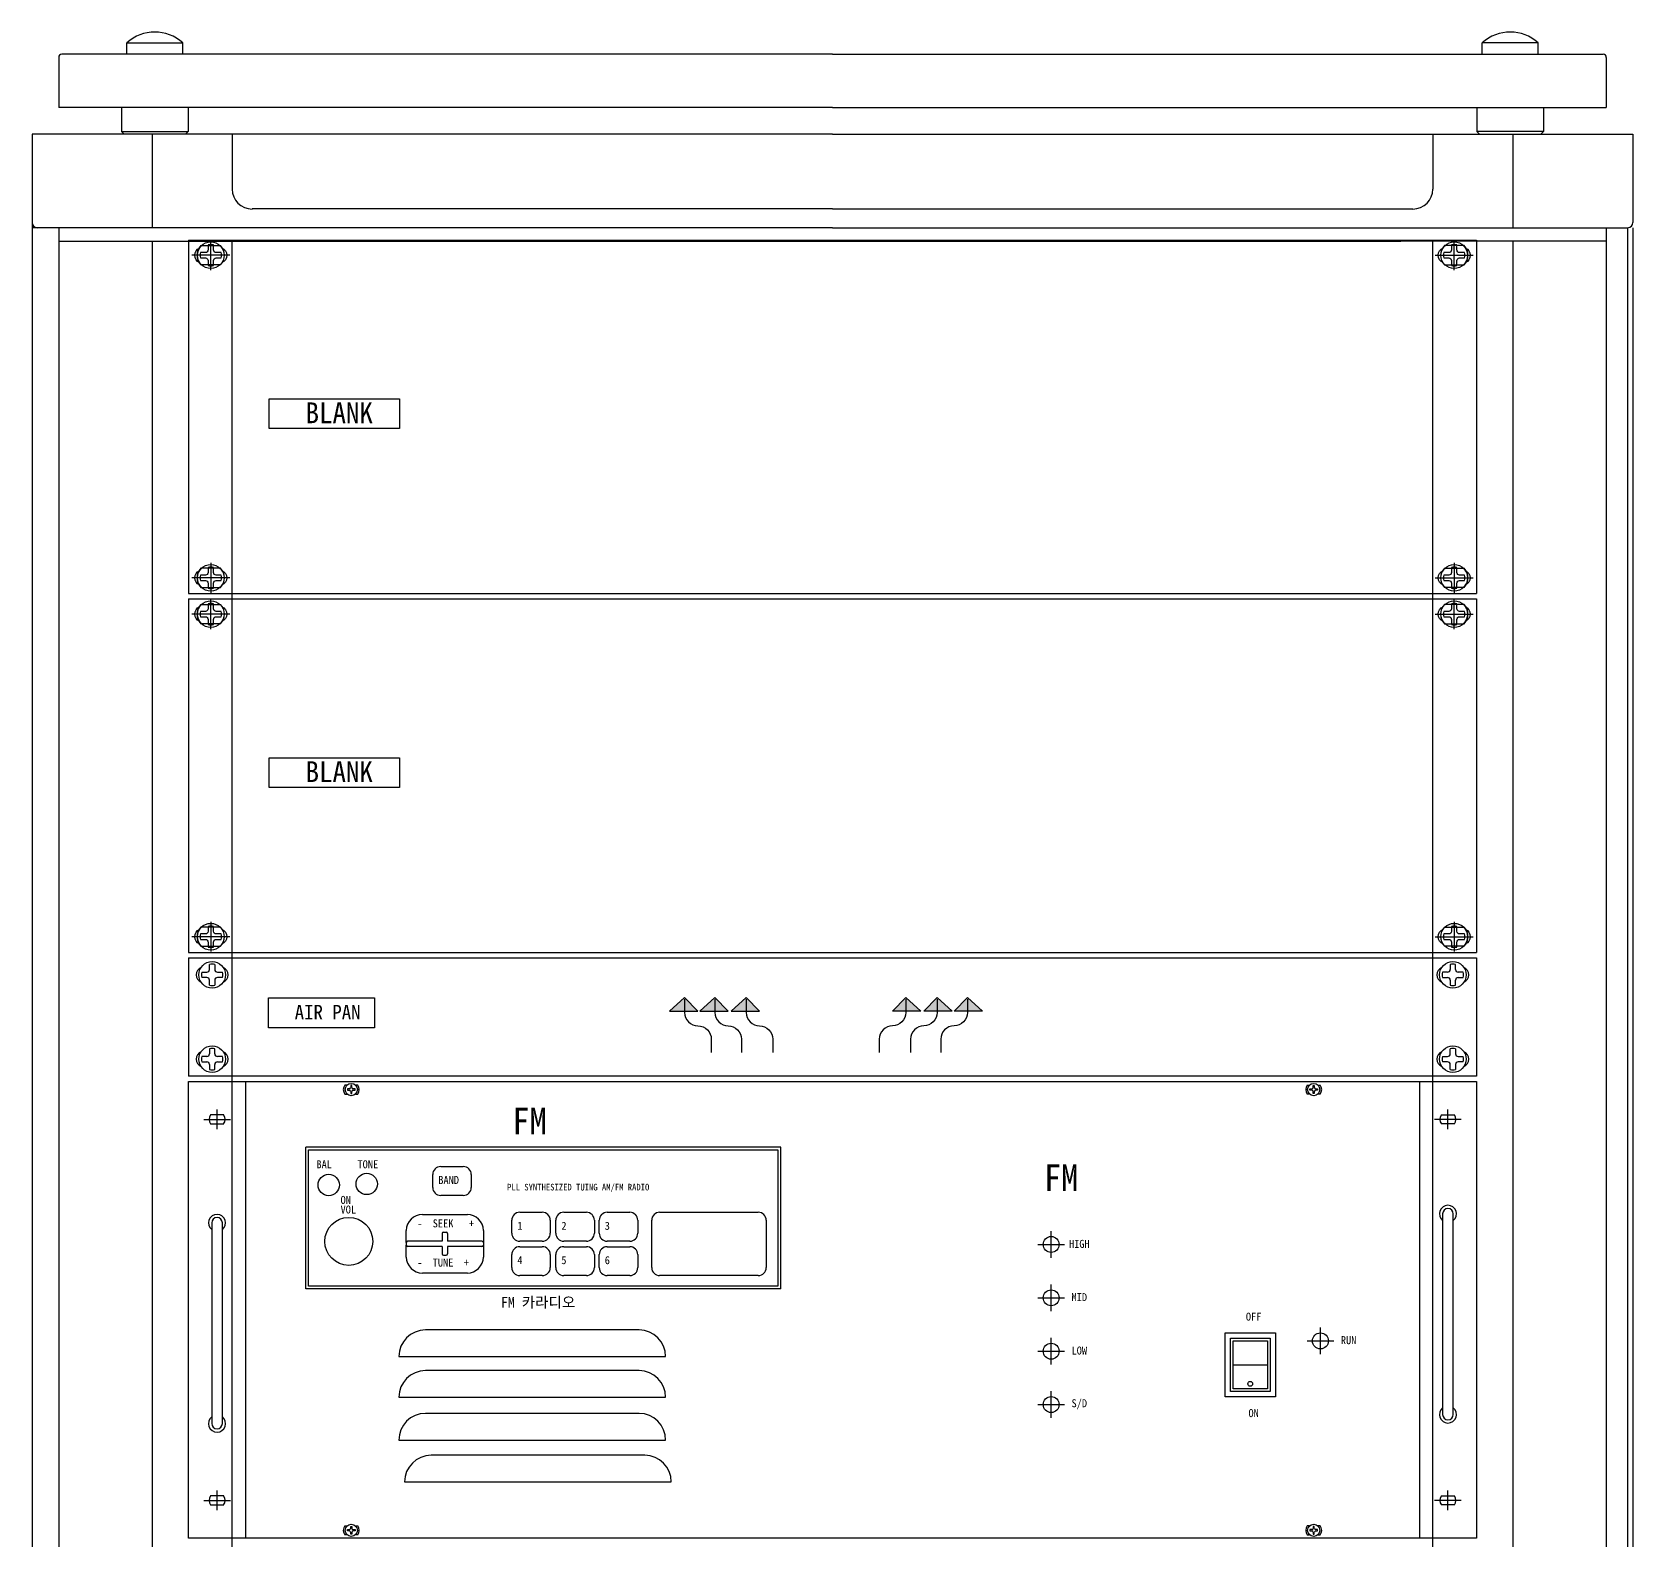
# Model space of a CAD drawing. Header units: millimetres. Extents: x 0 to 2521, y -5 to 594.
# Drawn here: x 2143.4 to 2171.69, y 398.23 to 424.89 of the extents above; entities that cross this region are included whole.
import ezdxf
from ezdxf.enums import TextEntityAlignment as Align

# ---------------------------------------------------------------- set-up
doc = ezdxf.new("R2010")
doc.units = ezdxf.units.MM
doc.header["$LTSCALE"] = 10
doc.layers.add('TT-WIRE-EQPM', color=2, linetype='Continuous')
doc.styles.add('굴림체', font='GulimChe.ttf')

# ---------------------------------------------------------------- blocks, each defined once
blk = doc.blocks.new('AUDIT_I_080215160117-0')
h = blk.add_hatch(color=256)
h.paths.add_polyline_path([(46679.1, 12614.3), (46673.5, 12609.28), (46679.1, 12609.29)])
h.paths.add_polyline_path([(46679.1, 12614.3), (46679.1, 12609.3, 0.000542), (46679.1, 12609.29), (46684.1, 12609.3)])
blk = doc.blocks.new('AUDIT_I_080215160117-1')
h = blk.add_hatch(color=256)
h.paths.add_polyline_path([(46679.1, 12614.3), (46673.5, 12609.28), (46679.1, 12609.29)])
h.paths.add_polyline_path([(46679.1, 12614.3), (46679.1, 12609.3, 0.000542), (46679.1, 12609.29), (46684.1, 12609.3)])

msp = doc.modelspace()

# ---------------------------------------------------------------- hatches: boundary and pattern name
at = {"layer": 'TT-WIRE-EQPM'}
h = msp.add_hatch(color=256, dxfattribs=at)
h.paths.add_polyline_path([(2154.932, 407.831), (2154.668, 407.594), (2154.932, 407.595)])
h.paths.add_polyline_path([(2154.932, 407.831), (2154.932, 407.595, 0.000542), (2154.932, 407.595), (2155.168, 407.595)])
h = msp.add_hatch(color=256, dxfattribs=at)
h.paths.add_polyline_path([(2155.466, 407.831), (2155.202, 407.594), (2155.466, 407.595)])
h.paths.add_polyline_path([(2155.466, 407.831), (2155.466, 407.595, 0.000542), (2155.466, 407.595), (2155.702, 407.595)])
h = msp.add_hatch(color=256, dxfattribs=at)
h.paths.add_polyline_path([(2156.02, 407.831), (2155.756, 407.594), (2156.02, 407.595)])
h.paths.add_polyline_path([(2156.02, 407.831), (2156.02, 407.595, 0.000542), (2156.02, 407.595), (2156.256, 407.595)])

# ---------------------------------------------------------------- linework, layer by layer
for p, q in [((2145.077, 424.701), (2146.067, 424.701)), ((2145.077, 424.5), (2145.077, 424.701)), ((2146.067, 424.5), (2146.067, 424.701)), ((2170.015, 424.701), (2169.025, 424.701)), ((2169.025, 424.5), (2169.025, 424.701)), ((2170.015, 424.5), (2170.015, 424.701)), ((2143.874, 424.444), (2143.874, 423.557)), ((2145.713, 424.5), (2143.931, 424.5)), ((2146.067, 424.5), (2145.077, 424.5)), ((2157.546, 424.5), (2145.713, 424.5)), ((2157.546, 424.5), (2169.378, 424.5)), ((2169.025, 424.5), (2170.015, 424.5)), ((2169.378, 424.5), (2171.16, 424.5)), ((2171.217, 424.444), (2171.217, 423.557)), ((2157.546, 423.557), (2143.874, 423.557)), ((2144.982, 423.557), (2144.982, 423.133)), ((2144.982, 423.557), (2144.982, 423.133)), ((2146.161, 423.557), (2146.161, 423.133)), ((2146.161, 423.557), (2146.161, 423.133)), ((2157.546, 423.557), (2171.217, 423.557)), ((2168.93, 423.557), (2168.93, 423.133)), ((2168.93, 423.557), (2168.93, 423.133)), ((2170.109, 423.557), (2170.109, 423.133)), ((2170.109, 423.557), (2170.109, 423.133)), ((2157.546, 423.086), (2143.403, 423.086)), ((2143.403, 423.086), (2143.403, 421.53)), ((2145.029, 423.086), (2144.982, 423.133)), ((2144.982, 423.133), (2146.161, 423.133)), ((2144.982, 423.133), (2146.161, 423.133)), ((2145.029, 423.086), (2144.982, 423.133)), ((2146.114, 423.086), (2145.029, 423.086)), ((2146.114, 423.086), (2145.029, 423.086)), ((2145.524, 423.086), (2145.524, 421.436)), ((2146.114, 423.086), (2146.161, 423.133)), ((2146.114, 423.086), (2146.161, 423.133)), ((2146.939, 423.086), (2146.939, 422.119)), ((2157.546, 423.086), (2171.688, 423.086)), ((2168.152, 423.086), (2168.152, 422.119)), ((2168.977, 423.086), (2168.93, 423.133)), ((2170.109, 423.133), (2168.93, 423.133)), ((2170.109, 423.133), (2168.93, 423.133)), ((2168.977, 423.086), (2168.93, 423.133)), ((2168.977, 423.086), (2170.062, 423.086)), ((2168.977, 423.086), (2170.062, 423.086)), ((2169.567, 423.086), (2169.567, 421.436)), ((2170.062, 423.086), (2170.109, 423.133)), ((2170.062, 423.086), (2170.109, 423.133)), ((2171.688, 423.086), (2171.688, 421.53)), ((2157.546, 421.766), (2147.292, 421.766)), ((2157.546, 421.766), (2167.799, 421.766)), ((2143.403, 421.53), (2143.403, 337.288)), ((2157.546, 421.436), (2143.403, 421.436)), ((2143.874, 421.436), (2143.874, 342.482)), ((2143.874, 421.2), (2167.587, 421.2)), ((2145.524, 421.2), (2145.524, 337.523)), ((2146.17, 421.217), (2146.17, 414.971)), ((2146.17, 421.217), (2168.921, 421.217)), ((2146.17, 421.217), (2146.17, 414.971)), ((2146.17, 421.217), (2168.921, 421.217)), ((2146.561, 420.685), (2146.561, 421.213)), ((2146.561, 420.685), (2146.561, 421.213)), ((2146.939, 337.523), (2146.939, 421.2)), ((2157.546, 421.436), (2171.594, 421.436)), ((2171.217, 421.2), (2167.587, 421.2)), ((2168.152, 337.523), (2168.152, 421.2)), ((2168.53, 420.685), (2168.53, 421.213)), ((2168.53, 420.685), (2168.53, 421.213)), ((2168.921, 421.217), (2168.921, 414.971)), ((2168.921, 421.217), (2168.921, 414.971)), ((2169.567, 421.2), (2169.567, 419.22)), ((2171.217, 421.436), (2171.217, 337.288)), ((2171.594, 421.436), (2171.594, 337.288)), ((2171.688, 421.436), (2171.688, 337.288)), ((2146.899, 420.949), (2146.224, 420.949)), ((2146.899, 420.949), (2146.224, 420.949)), ((2146.388, 421.118), (2146.735, 421.118)), ((2146.388, 421.118), (2146.735, 421.118)), ((2168.193, 420.949), (2168.867, 420.949)), ((2168.193, 420.949), (2168.867, 420.949)), ((2168.703, 421.118), (2168.356, 421.118)), ((2168.703, 421.118), (2168.356, 421.118)), ((2171.217, 421.106), (2171.217, 419.22)), ((2146.735, 420.779), (2146.388, 420.779)), ((2146.735, 420.779), (2146.388, 420.779)), ((2168.356, 420.779), (2168.703, 420.779)), ((2168.356, 420.779), (2168.703, 420.779)), ((2169.567, 419.715), (2169.567, 339.503)), ((2171.217, 419.715), (2171.217, 339.503)), ((2146.561, 415.513), (2146.561, 414.985)), ((2146.561, 415.513), (2146.561, 414.985)), ((2168.53, 415.513), (2168.53, 414.985)), ((2168.53, 415.513), (2168.53, 414.985)), ((2146.899, 415.249), (2146.224, 415.249)), ((2146.899, 415.249), (2146.224, 415.249)), ((2146.735, 415.419), (2146.388, 415.419)), ((2146.735, 415.419), (2146.388, 415.419)), ((2168.193, 415.249), (2168.867, 415.249)), ((2168.193, 415.249), (2168.867, 415.249)), ((2168.356, 415.419), (2168.703, 415.419)), ((2168.356, 415.419), (2168.703, 415.419)), ((2146.17, 414.971), (2168.921, 414.971)), ((2146.17, 414.971), (2168.921, 414.971)), ((2146.388, 415.079), (2146.735, 415.079)), ((2146.388, 415.079), (2146.735, 415.079)), ((2168.703, 415.079), (2168.356, 415.079)), ((2168.703, 415.079), (2168.356, 415.079)), ((2146.17, 414.877), (2146.17, 408.63)), ((2146.17, 414.877), (2168.921, 414.877)), ((2146.17, 414.877), (2146.17, 408.63)), ((2146.17, 414.877), (2168.921, 414.877)), ((2146.388, 414.778), (2146.735, 414.778)), ((2146.388, 414.778), (2146.735, 414.778)), ((2146.561, 414.344), (2146.561, 414.872)), ((2146.561, 414.344), (2146.561, 414.872)), ((2168.703, 414.778), (2168.356, 414.778)), ((2168.703, 414.778), (2168.356, 414.778)), ((2168.53, 414.344), (2168.53, 414.872)), ((2168.53, 414.344), (2168.53, 414.872)), ((2168.921, 414.877), (2168.921, 408.63)), ((2168.921, 414.877), (2168.921, 408.63)), ((2146.899, 414.608), (2146.224, 414.608)), ((2146.899, 414.608), (2146.224, 414.608)), ((2146.735, 414.438), (2146.388, 414.438)), ((2146.735, 414.438), (2146.388, 414.438)), ((2168.193, 414.608), (2168.867, 414.608)), ((2168.193, 414.608), (2168.867, 414.608)), ((2168.356, 414.438), (2168.703, 414.438)), ((2168.356, 414.438), (2168.703, 414.438)), ((2146.735, 409.078), (2146.388, 409.078)), ((2146.735, 409.078), (2146.388, 409.078)), ((2146.561, 409.172), (2146.561, 408.644)), ((2146.561, 409.172), (2146.561, 408.644)), ((2168.356, 409.078), (2168.703, 409.078)), ((2168.356, 409.078), (2168.703, 409.078)), ((2168.53, 409.172), (2168.53, 408.644)), ((2168.53, 409.172), (2168.53, 408.644)), ((2146.899, 408.908), (2146.224, 408.908)), ((2146.899, 408.908), (2146.224, 408.908)), ((2146.388, 408.739), (2146.735, 408.739)), ((2146.388, 408.739), (2146.735, 408.739)), ((2168.193, 408.908), (2168.867, 408.908)), ((2168.193, 408.908), (2168.867, 408.908)), ((2168.703, 408.739), (2168.356, 408.739)), ((2168.703, 408.739), (2168.356, 408.739)), ((2146.17, 408.63), (2168.921, 408.63)), ((2146.17, 408.63), (2168.921, 408.63)), ((2146.17, 408.536), (2168.921, 408.536)), ((2146.17, 408.536), (2146.17, 406.443)), ((2168.921, 408.536), (2168.921, 406.443)), ((2146.402, 408.281), (2146.491, 408.281)), ((2146.491, 408.187), (2146.402, 408.187)), ((2146.538, 408.329), (2146.538, 408.417)), ((2146.632, 408.417), (2146.632, 408.329)), ((2146.679, 408.281), (2146.768, 408.281)), ((2146.768, 408.187), (2146.679, 408.187)), ((2168.412, 408.281), (2168.323, 408.281)), ((2168.323, 408.187), (2168.412, 408.187)), ((2168.459, 408.417), (2168.459, 408.329)), ((2168.553, 408.329), (2168.553, 408.417)), ((2168.689, 408.281), (2168.6, 408.281)), ((2168.6, 408.187), (2168.689, 408.187)), ((2146.538, 408.052), (2146.538, 408.14)), ((2146.632, 408.14), (2146.632, 408.052)), ((2168.459, 408.14), (2168.459, 408.052)), ((2168.553, 408.052), (2168.553, 408.14)), ((2147.579, 407.826), (2149.451, 407.826)), ((2147.579, 407.3), (2147.579, 407.826)), ((2149.451, 407.826), (2149.451, 407.3)), ((2154.932, 407.831), (2154.668, 407.594)), ((2154.668, 407.594), (2155.168, 407.595)), ((2154.932, 407.831), (2155.168, 407.595)), ((2155.466, 407.831), (2155.202, 407.594)), ((2155.202, 407.594), (2155.702, 407.595)), ((2155.466, 407.831), (2155.702, 407.595)), ((2156.02, 407.831), (2155.756, 407.594)), ((2155.756, 407.594), (2156.256, 407.595)), ((2156.02, 407.831), (2156.256, 407.595)), ((2158.842, 407.831), (2158.606, 407.595)), ((2159.106, 407.594), (2158.606, 407.595)), ((2158.842, 407.831), (2159.106, 407.594)), ((2159.396, 407.831), (2159.16, 407.595)), ((2159.66, 407.594), (2159.16, 407.595)), ((2159.396, 407.831), (2159.66, 407.594)), ((2159.93, 407.831), (2159.694, 407.595)), ((2160.194, 407.594), (2159.694, 407.595)), ((2159.93, 407.831), (2160.194, 407.594)), ((2149.451, 407.3), (2147.579, 407.3)), ((2146.491, 406.792), (2146.402, 406.792)), ((2146.538, 406.927), (2146.538, 406.839)), ((2146.632, 406.839), (2146.632, 406.927)), ((2146.768, 406.792), (2146.679, 406.792)), ((2168.323, 406.792), (2168.412, 406.792)), ((2168.459, 406.839), (2168.459, 406.927)), ((2168.553, 406.927), (2168.553, 406.839)), ((2168.6, 406.792), (2168.689, 406.792)), ((2146.402, 406.698), (2146.491, 406.698)), ((2146.538, 406.65), (2146.538, 406.562)), ((2146.632, 406.562), (2146.632, 406.65)), ((2146.679, 406.698), (2146.768, 406.698)), ((2168.412, 406.698), (2168.323, 406.698)), ((2168.459, 406.562), (2168.459, 406.65)), ((2168.553, 406.65), (2168.553, 406.562)), ((2168.689, 406.698), (2168.6, 406.698)), ((2168.921, 406.443), (2146.17, 406.443)), ((2146.17, 398.278), (2146.17, 406.349)), ((2146.17, 406.349), (2168.921, 406.349)), ((2147.174, 406.349), (2147.174, 398.278)), ((2148.971, 406.287), (2148.927, 406.287)), ((2149.01, 406.219), (2148.975, 406.219)), ((2148.975, 406.219), (2148.975, 406.196)), ((2148.975, 406.196), (2149.01, 406.196)), ((2149.055, 406.276), (2149.033, 406.276)), ((2149.033, 406.276), (2149.033, 406.241)), ((2149.055, 406.241), (2149.055, 406.276)), ((2149.113, 406.219), (2149.078, 406.219)), ((2149.078, 406.196), (2149.113, 406.196)), ((2149.113, 406.196), (2149.113, 406.219)), ((2149.161, 406.287), (2149.117, 406.287)), ((2165.931, 406.287), (2165.974, 406.287)), ((2165.978, 406.196), (2165.978, 406.219)), ((2165.978, 406.219), (2166.013, 406.219)), ((2166.013, 406.196), (2165.978, 406.196)), ((2166.036, 406.241), (2166.036, 406.276)), ((2166.036, 406.276), (2166.058, 406.276)), ((2166.058, 406.276), (2166.058, 406.241)), ((2166.081, 406.219), (2166.116, 406.219)), ((2166.116, 406.196), (2166.081, 406.196)), ((2166.116, 406.219), (2166.116, 406.196)), ((2166.12, 406.287), (2166.164, 406.287)), ((2167.917, 406.349), (2167.917, 398.278)), ((2168.921, 406.349), (2168.921, 398.278)), ((2148.927, 406.127), (2148.971, 406.127)), ((2149.033, 406.173), (2149.033, 406.138)), ((2149.033, 406.138), (2149.055, 406.138)), ((2149.055, 406.138), (2149.055, 406.173)), ((2149.117, 406.127), (2149.161, 406.127)), ((2165.974, 406.127), (2165.931, 406.127)), ((2166.036, 406.138), (2166.036, 406.173)), ((2166.058, 406.138), (2166.036, 406.138)), ((2166.058, 406.173), (2166.058, 406.138)), ((2166.164, 406.127), (2166.12, 406.127)), ((2146.437, 405.679), (2146.908, 405.679)), ((2146.789, 405.759), (2146.556, 405.759)), ((2146.672, 405.505), (2146.672, 405.854)), ((2168.655, 405.679), (2168.183, 405.679)), ((2168.302, 405.759), (2168.535, 405.759)), ((2168.419, 405.505), (2168.419, 405.854)), ((2146.556, 405.599), (2146.789, 405.599)), ((2168.535, 405.599), (2168.302, 405.599)), ((2156.63, 405.187), (2148.238, 405.187)), ((2156.63, 405.187), (2148.238, 405.187)), ((2148.238, 402.688), (2148.238, 405.187)), ((2148.285, 402.735), (2148.285, 405.14)), ((2148.285, 405.14), (2156.582, 405.14)), ((2156.582, 405.14), (2156.582, 402.735)), ((2156.63, 402.688), (2156.63, 405.187)), ((2150.623, 404.848), (2151.023, 404.848)), ((2150.482, 404.478), (2150.482, 404.706)), ((2151.164, 404.706), (2151.164, 404.478)), ((2151.023, 404.337), (2150.623, 404.337)), ((2150.299, 404), (2151.094, 404)), ((2152.019, 404.038), (2152.419, 404.038)), ((2152.797, 404.038), (2153.197, 404.038)), ((2153.565, 404.038), (2153.964, 404.038)), ((2154.492, 404.038), (2156.234, 404.038)), ((2168.325, 404.011), (2168.325, 400.466)), ((2168.513, 400.466), (2168.513, 404.011)), ((2146.578, 403.851), (2146.578, 400.306)), ((2146.767, 400.306), (2146.767, 403.851)), ((2150.016, 403.506), (2150.016, 403.717)), ((2150.649, 403.663), (2150.649, 403.53)), ((2150.673, 403.687), (2150.72, 403.687)), ((2150.744, 403.663), (2150.744, 403.53)), ((2151.377, 403.717), (2151.377, 403.506)), ((2151.878, 403.669), (2151.878, 403.897)), ((2152.56, 403.897), (2152.56, 403.669)), ((2152.656, 403.669), (2152.656, 403.897)), ((2153.338, 403.897), (2153.338, 403.669)), ((2153.423, 403.669), (2153.423, 403.897)), ((2154.105, 403.897), (2154.105, 403.669)), ((2154.35, 403.897), (2154.35, 403.061)), ((2156.375, 403.897), (2156.375, 403.061)), ((2161.409, 403.234), (2161.409, 403.705)), ((2150.016, 403.506), (2150.016, 403.459)), ((2150.016, 403.248), (2150.016, 403.459)), ((2150.649, 403.53), (2150.039, 403.53)), ((2150.649, 403.435), (2150.039, 403.435)), ((2150.649, 403.435), (2150.649, 403.302)), ((2151.353, 403.53), (2150.744, 403.53)), ((2150.744, 403.435), (2150.744, 403.302)), ((2151.353, 403.435), (2150.744, 403.435)), ((2151.377, 403.506), (2151.377, 403.459)), ((2151.377, 403.459), (2151.377, 403.248)), ((2152.419, 403.527), (2152.019, 403.527)), ((2152.019, 403.431), (2152.419, 403.431)), ((2153.197, 403.527), (2152.797, 403.527)), ((2152.797, 403.431), (2153.197, 403.431)), ((2153.964, 403.527), (2153.565, 403.527)), ((2153.565, 403.431), (2153.964, 403.431)), ((2161.173, 403.47), (2161.644, 403.47)), ((2150.673, 403.279), (2150.72, 403.279)), ((2151.878, 403.061), (2151.878, 403.29)), ((2152.56, 403.29), (2152.56, 403.061)), ((2152.656, 403.061), (2152.656, 403.29)), ((2153.338, 403.29), (2153.338, 403.061)), ((2153.423, 403.061), (2153.423, 403.29)), ((2154.105, 403.29), (2154.105, 403.061)), ((2151.094, 402.965), (2150.299, 402.965)), ((2152.419, 402.92), (2152.019, 402.92)), ((2153.197, 402.92), (2152.797, 402.92)), ((2153.964, 402.92), (2153.565, 402.92)), ((2156.234, 402.92), (2154.492, 402.92)), ((2156.63, 402.688), (2148.238, 402.688)), ((2156.582, 402.735), (2148.285, 402.735)), ((2161.173, 402.527), (2161.644, 402.527)), ((2161.409, 402.291), (2161.409, 402.763)), ((2154.127, 401.96), (2150.355, 401.96)), ((2166.166, 401.53), (2166.166, 402.002)), ((2161.409, 401.348), (2161.409, 401.82)), ((2164.484, 400.776), (2164.484, 401.907)), ((2164.484, 401.907), (2165.371, 401.907)), ((2164.578, 400.87), (2164.578, 401.813)), ((2164.578, 401.813), (2165.277, 401.813)), ((2164.625, 400.917), (2164.625, 401.766)), ((2164.625, 401.766), (2165.23, 401.766)), ((2165.23, 401.766), (2165.23, 400.917)), ((2165.277, 401.813), (2165.277, 400.87)), ((2165.371, 401.907), (2165.371, 400.776)), ((2165.931, 401.766), (2166.402, 401.766)), ((2149.884, 401.489), (2154.598, 401.489)), ((2161.173, 401.584), (2161.644, 401.584)), ((2154.127, 401.241), (2150.355, 401.241)), ((2164.625, 401.342), (2165.23, 401.342)), ((2161.409, 400.405), (2161.409, 400.877)), ((2165.277, 400.87), (2164.578, 400.87)), ((2165.23, 400.917), (2164.625, 400.917)), ((2149.884, 400.77), (2154.598, 400.77)), ((2161.173, 400.641), (2161.644, 400.641)), ((2165.371, 400.776), (2164.484, 400.776)), ((2154.127, 400.485), (2150.355, 400.485)), ((2149.884, 400.014), (2154.598, 400.014)), ((2154.227, 399.746), (2150.456, 399.746)), ((2146.672, 398.773), (2146.672, 399.122)), ((2149.984, 399.274), (2154.698, 399.274)), ((2168.419, 398.773), (2168.419, 399.122)), ((2146.437, 398.947), (2146.908, 398.947)), ((2146.789, 399.028), (2146.556, 399.028)), ((2146.556, 398.867), (2146.789, 398.867)), ((2168.655, 398.947), (2168.183, 398.947)), ((2168.302, 399.028), (2168.535, 399.028)), ((2168.535, 398.867), (2168.302, 398.867)), ((2168.921, 398.278), (2146.17, 398.278)), ((2148.927, 398.5), (2148.971, 398.5)), ((2148.971, 398.339), (2148.927, 398.339)), ((2148.975, 398.408), (2148.975, 398.431)), ((2148.975, 398.431), (2149.01, 398.431)), ((2149.01, 398.408), (2148.975, 398.408)), ((2149.033, 398.453), (2149.033, 398.488)), ((2149.033, 398.488), (2149.055, 398.488)), ((2149.033, 398.351), (2149.033, 398.385)), ((2149.055, 398.351), (2149.033, 398.351)), ((2149.055, 398.488), (2149.055, 398.453)), ((2149.055, 398.385), (2149.055, 398.351)), ((2149.078, 398.431), (2149.113, 398.431)), ((2149.113, 398.408), (2149.078, 398.408)), ((2149.113, 398.431), (2149.113, 398.408)), ((2149.117, 398.5), (2149.161, 398.5)), ((2149.161, 398.339), (2149.117, 398.339)), ((2165.974, 398.5), (2165.931, 398.5)), ((2165.931, 398.339), (2165.974, 398.339)), ((2166.013, 398.431), (2165.978, 398.431)), ((2165.978, 398.431), (2165.978, 398.408)), ((2165.978, 398.408), (2166.013, 398.408)), ((2166.058, 398.488), (2166.036, 398.488)), ((2166.036, 398.488), (2166.036, 398.453)), ((2166.036, 398.385), (2166.036, 398.351)), ((2166.036, 398.351), (2166.058, 398.351)), ((2166.058, 398.453), (2166.058, 398.488)), ((2166.058, 398.351), (2166.058, 398.385)), ((2166.116, 398.431), (2166.081, 398.431)), ((2166.081, 398.408), (2166.116, 398.408)), ((2166.116, 398.408), (2166.116, 398.431)), ((2166.164, 398.5), (2166.12, 398.5)), ((2166.12, 398.339), (2166.164, 398.339))]:
    msp.add_line(p, q, dxfattribs=at)
for points in [[(2146.365, 420.818, -0.663325), (2146.365, 421.079)], [(2146.365, 420.818, -0.663325), (2146.365, 421.079)], [(2146.758, 421.079, -0.663325), (2146.758, 420.818)], [(2146.758, 421.079, -0.663325), (2146.758, 420.818)], [(2168.333, 420.818, -0.663325), (2168.333, 421.079)], [(2168.333, 420.818, -0.663325), (2168.333, 421.079)], [(2168.726, 421.079, -0.663325), (2168.726, 420.818)], [(2168.726, 421.079, -0.663325), (2168.726, 420.818)], [(2146.365, 415.119, -0.663325), (2146.365, 415.379)], [(2146.365, 415.119, -0.663325), (2146.365, 415.379)], [(2146.758, 415.379, -0.663325), (2146.758, 415.119)], [(2146.758, 415.379, -0.663325), (2146.758, 415.119)], [(2168.333, 415.119, -0.663325), (2168.333, 415.379)], [(2168.333, 415.119, -0.663325), (2168.333, 415.379)], [(2168.726, 415.379, -0.663325), (2168.726, 415.119)], [(2168.726, 415.379, -0.663325), (2168.726, 415.119)], [(2146.365, 414.478, -0.663325), (2146.365, 414.738)], [(2146.365, 414.478, -0.663325), (2146.365, 414.738)], [(2146.758, 414.738, -0.663325), (2146.758, 414.478)], [(2146.758, 414.738, -0.663325), (2146.758, 414.478)], [(2168.333, 414.478, -0.663325), (2168.333, 414.738)], [(2168.333, 414.478, -0.663325), (2168.333, 414.738)], [(2168.726, 414.738, -0.663325), (2168.726, 414.478)], [(2168.726, 414.738, -0.663325), (2168.726, 414.478)], [(2146.365, 408.778, -0.663325), (2146.365, 409.039)], [(2146.365, 408.778, -0.663325), (2146.365, 409.039)], [(2146.758, 409.039, -0.663325), (2146.758, 408.778)], [(2146.758, 409.039, -0.663325), (2146.758, 408.778)], [(2168.333, 408.778, -0.663325), (2168.333, 409.039)], [(2168.333, 408.778, -0.663325), (2168.333, 409.039)], [(2168.726, 409.039, -0.663325), (2168.726, 408.778)], [(2168.726, 409.039, -0.663325), (2168.726, 408.778)], [(2154.932, 407.804), (2154.932, 407.568, 0.414214), (2155.168, 407.332), (2155.168, 407.332, -0.414214), (2155.404, 407.096), (2155.404, 406.861)], [(2155.466, 407.804), (2155.466, 407.568, 0.414214), (2155.702, 407.332), (2155.702, 407.332, -0.414214), (2155.938, 407.096), (2155.938, 406.861)], [(2156.02, 407.804), (2156.02, 407.568, 0.414214), (2156.256, 407.332), (2156.256, 407.332, -0.414214), (2156.492, 407.096), (2156.492, 406.861)], [(2158.842, 407.804), (2158.842, 407.568, -0.414214), (2158.606, 407.332), (2158.606, 407.332, 0.414214), (2158.371, 407.096), (2158.371, 406.861)], [(2159.396, 407.804), (2159.396, 407.568, -0.414214), (2159.16, 407.332), (2159.16, 407.332, 0.414214), (2158.924, 407.096), (2158.924, 406.861)], [(2159.93, 407.804), (2159.93, 407.568, -0.414214), (2159.694, 407.332), (2159.694, 407.332, 0.414214), (2159.458, 407.096), (2159.458, 406.861)]]:
    msp.add_lwpolyline(points, format="xyb", dxfattribs=at)
for points in [[(2146.467, 420.996), (2146.379, 420.996, 0.127017), (2146.379, 420.901), (2146.467, 420.901, -0.414214), (2146.514, 420.854), (2146.514, 420.766, 0.127017), (2146.609, 420.766), (2146.609, 420.854, -0.414214), (2146.656, 420.901), (2146.744, 420.901, 0.127017), (2146.744, 420.996), (2146.656, 420.996, -0.414214), (2146.609, 421.043), (2146.609, 421.131, 0.127017), (2146.514, 421.131), (2146.514, 421.043, -0.414214)], [(2146.467, 420.996), (2146.379, 420.996, 0.127017), (2146.379, 420.901), (2146.467, 420.901, -0.414214), (2146.514, 420.854), (2146.514, 420.766, 0.127017), (2146.609, 420.766), (2146.609, 420.854, -0.414214), (2146.656, 420.901), (2146.744, 420.901, 0.127017), (2146.744, 420.996), (2146.656, 420.996, -0.414214), (2146.609, 421.043), (2146.609, 421.131, 0.127017), (2146.514, 421.131), (2146.514, 421.043, -0.414214)], [(2168.435, 420.996), (2168.347, 420.996, 0.127017), (2168.347, 420.901), (2168.435, 420.901, -0.414214), (2168.482, 420.854), (2168.482, 420.766, 0.127017), (2168.577, 420.766), (2168.577, 420.854, -0.414214), (2168.624, 420.901), (2168.712, 420.901, 0.127017), (2168.712, 420.996), (2168.624, 420.996, -0.414214), (2168.577, 421.043), (2168.577, 421.131, 0.127017), (2168.482, 421.131), (2168.482, 421.043, -0.414214)], [(2168.435, 420.996), (2168.347, 420.996, 0.127017), (2168.347, 420.901), (2168.435, 420.901, -0.414214), (2168.482, 420.854), (2168.482, 420.766, 0.127017), (2168.577, 420.766), (2168.577, 420.854, -0.414214), (2168.624, 420.901), (2168.712, 420.901, 0.127017), (2168.712, 420.996), (2168.624, 420.996, -0.414214), (2168.577, 421.043), (2168.577, 421.131, 0.127017), (2168.482, 421.131), (2168.482, 421.043, -0.414214)], [(2146.467, 415.296), (2146.379, 415.296, 0.127017), (2146.379, 415.202), (2146.467, 415.202, -0.414214), (2146.514, 415.155), (2146.514, 415.066, 0.127017), (2146.609, 415.066), (2146.609, 415.155, -0.414214), (2146.656, 415.202), (2146.744, 415.202, 0.127017), (2146.744, 415.296), (2146.656, 415.296, -0.414214), (2146.609, 415.343), (2146.609, 415.432, 0.127017), (2146.514, 415.432), (2146.514, 415.343, -0.414214)], [(2146.467, 415.296), (2146.379, 415.296, 0.127017), (2146.379, 415.202), (2146.467, 415.202, -0.414214), (2146.514, 415.155), (2146.514, 415.066, 0.127017), (2146.609, 415.066), (2146.609, 415.155, -0.414214), (2146.656, 415.202), (2146.744, 415.202, 0.127017), (2146.744, 415.296), (2146.656, 415.296, -0.414214), (2146.609, 415.343), (2146.609, 415.432, 0.127017), (2146.514, 415.432), (2146.514, 415.343, -0.414214)], [(2168.435, 415.296), (2168.347, 415.296, 0.127017), (2168.347, 415.202), (2168.435, 415.202, -0.414214), (2168.482, 415.155), (2168.482, 415.066, 0.127017), (2168.577, 415.066), (2168.577, 415.155, -0.414214), (2168.624, 415.202), (2168.712, 415.202, 0.127017), (2168.712, 415.296), (2168.624, 415.296, -0.414214), (2168.577, 415.343), (2168.577, 415.432, 0.127017), (2168.482, 415.432), (2168.482, 415.343, -0.414214)], [(2168.435, 415.296), (2168.347, 415.296, 0.127017), (2168.347, 415.202), (2168.435, 415.202, -0.414214), (2168.482, 415.155), (2168.482, 415.066, 0.127017), (2168.577, 415.066), (2168.577, 415.155, -0.414214), (2168.624, 415.202), (2168.712, 415.202, 0.127017), (2168.712, 415.296), (2168.624, 415.296, -0.414214), (2168.577, 415.343), (2168.577, 415.432, 0.127017), (2168.482, 415.432), (2168.482, 415.343, -0.414214)], [(2146.467, 414.655), (2146.379, 414.655, 0.127017), (2146.379, 414.561), (2146.467, 414.561, -0.414214), (2146.514, 414.514), (2146.514, 414.425, 0.127017), (2146.609, 414.425), (2146.609, 414.514, -0.414214), (2146.656, 414.561), (2146.744, 414.561, 0.127017), (2146.744, 414.655), (2146.656, 414.655, -0.414214), (2146.609, 414.702), (2146.609, 414.791, 0.127017), (2146.514, 414.791), (2146.514, 414.702, -0.414214)], [(2146.467, 414.655), (2146.379, 414.655, 0.127017), (2146.379, 414.561), (2146.467, 414.561, -0.414214), (2146.514, 414.514), (2146.514, 414.425, 0.127017), (2146.609, 414.425), (2146.609, 414.514, -0.414214), (2146.656, 414.561), (2146.744, 414.561, 0.127017), (2146.744, 414.655), (2146.656, 414.655, -0.414214), (2146.609, 414.702), (2146.609, 414.791, 0.127017), (2146.514, 414.791), (2146.514, 414.702, -0.414214)], [(2168.435, 414.655), (2168.347, 414.655, 0.127017), (2168.347, 414.561), (2168.435, 414.561, -0.414214), (2168.482, 414.514), (2168.482, 414.425, 0.127017), (2168.577, 414.425), (2168.577, 414.514, -0.414214), (2168.624, 414.561), (2168.712, 414.561, 0.127017), (2168.712, 414.655), (2168.624, 414.655, -0.414214), (2168.577, 414.702), (2168.577, 414.791, 0.127017), (2168.482, 414.791), (2168.482, 414.702, -0.414214)], [(2168.435, 414.655), (2168.347, 414.655, 0.127017), (2168.347, 414.561), (2168.435, 414.561, -0.414214), (2168.482, 414.514), (2168.482, 414.425, 0.127017), (2168.577, 414.425), (2168.577, 414.514, -0.414214), (2168.624, 414.561), (2168.712, 414.561, 0.127017), (2168.712, 414.655), (2168.624, 414.655, -0.414214), (2168.577, 414.702), (2168.577, 414.791, 0.127017), (2168.482, 414.791), (2168.482, 414.702, -0.414214)], [(2146.467, 408.956), (2146.379, 408.956, 0.127017), (2146.379, 408.861), (2146.467, 408.861, -0.414214), (2146.514, 408.814), (2146.514, 408.726, 0.127017), (2146.609, 408.726), (2146.609, 408.814, -0.414214), (2146.656, 408.861), (2146.744, 408.861, 0.127017), (2146.744, 408.956), (2146.656, 408.956, -0.414214), (2146.609, 409.003), (2146.609, 409.091, 0.127017), (2146.514, 409.091), (2146.514, 409.003, -0.414214)], [(2146.467, 408.956), (2146.379, 408.956, 0.127017), (2146.379, 408.861), (2146.467, 408.861, -0.414214), (2146.514, 408.814), (2146.514, 408.726, 0.127017), (2146.609, 408.726), (2146.609, 408.814, -0.414214), (2146.656, 408.861), (2146.744, 408.861, 0.127017), (2146.744, 408.956), (2146.656, 408.956, -0.414214), (2146.609, 409.003), (2146.609, 409.091, 0.127017), (2146.514, 409.091), (2146.514, 409.003, -0.414214)], [(2168.435, 408.956), (2168.347, 408.956, 0.127017), (2168.347, 408.861), (2168.435, 408.861, -0.414214), (2168.482, 408.814), (2168.482, 408.726, 0.127017), (2168.577, 408.726), (2168.577, 408.814, -0.414214), (2168.624, 408.861), (2168.712, 408.861, 0.127017), (2168.712, 408.956), (2168.624, 408.956, -0.414214), (2168.577, 409.003), (2168.577, 409.091, 0.127017), (2168.482, 409.091), (2168.482, 409.003, -0.414214)], [(2168.435, 408.956), (2168.347, 408.956, 0.127017), (2168.347, 408.861), (2168.435, 408.861, -0.414214), (2168.482, 408.814), (2168.482, 408.726, 0.127017), (2168.577, 408.726), (2168.577, 408.814, -0.414214), (2168.624, 408.861), (2168.712, 408.861, 0.127017), (2168.712, 408.956), (2168.624, 408.956, -0.414214), (2168.577, 409.003), (2168.577, 409.091, 0.127017), (2168.482, 409.091), (2168.482, 409.003, -0.414214)]]:
    msp.add_lwpolyline(points, format="xyb", close=True, dxfattribs=at)
for points in [[(2147.591, 418.412), (2149.896, 418.412), (2149.896, 417.886), (2147.591, 417.886)], [(2147.591, 418.412), (2149.896, 418.412), (2149.896, 417.886), (2147.591, 417.886)], [(2147.591, 412.071), (2149.896, 412.071), (2149.896, 411.545), (2147.591, 411.545)], [(2147.591, 412.071), (2149.896, 412.071), (2149.896, 411.545), (2147.591, 411.545)]]:
    msp.add_lwpolyline(points, close=True, dxfattribs=at)
for centre, radius in [((2146.561, 420.949), 0.236), ((2146.561, 420.949), 0.236), ((2168.53, 420.949), 0.236), ((2168.53, 420.949), 0.236), ((2146.561, 415.249), 0.236), ((2146.561, 415.249), 0.236), ((2168.53, 415.249), 0.236), ((2168.53, 415.249), 0.236), ((2146.561, 414.608), 0.236), ((2146.561, 414.608), 0.236), ((2168.53, 414.608), 0.236), ((2168.53, 414.608), 0.236), ((2146.561, 408.908), 0.236), ((2146.561, 408.908), 0.236), ((2168.53, 408.908), 0.236), ((2168.53, 408.908), 0.236), ((2146.585, 408.234), 0.236), ((2146.585, 408.234), 0.236), ((2168.506, 408.234), 0.236), ((2146.585, 406.745), 0.236), ((2168.506, 406.745), 0.236), ((2149.044, 406.207), 0.108), ((2166.047, 406.207), 0.108), ((2148.645, 404.521), 0.189), ((2149.317, 404.54), 0.189), ((2149, 403.525), 0.424), ((2161.409, 403.47), 0.141), ((2161.409, 402.527), 0.141), ((2161.409, 401.584), 0.141), ((2166.166, 401.766), 0.141), ((2164.926, 401.007), 0.0423), ((2161.409, 400.641), 0.141), ((2149.044, 398.419), 0.108), ((2166.047, 398.419), 0.108)]:
    msp.add_circle(centre, radius, dxfattribs=at)
for centre, radius, start, end in [((2145.572, 424.16), 0.733, 47.5057, 132.4943), ((2169.52, 424.16), 0.733, 47.5057, 132.4943), ((2143.931, 424.444), 0.0566, 90, 180), ((2171.16, 424.444), 0.0566, 0, 90), ((2147.292, 422.119), 0.354, 180, 270), ((2167.799, 422.119), 0.354, 270, 0), ((2143.497, 421.53), 0.0943, 180, 270), ((2171.594, 421.53), 0.0943, 270, 0), ((2146.561, 420.949), 0.243, 135.6508, 224.3492), ((2146.561, 420.949), 0.243, 135.6508, 224.3492), ((2146.561, 420.949), 0.243, 315.6508, 44.3492), ((2146.561, 420.949), 0.243, 315.6508, 44.3492), ((2168.53, 420.949), 0.243, 135.6508, 224.3492), ((2168.53, 420.949), 0.243, 135.6508, 224.3492), ((2168.53, 420.949), 0.243, 315.6508, 44.3492), ((2168.53, 420.949), 0.243, 315.6508, 44.3492), ((2146.561, 415.249), 0.243, 135.6508, 224.3492), ((2146.561, 415.249), 0.243, 135.6508, 224.3492), ((2146.561, 415.249), 0.243, 315.6508, 44.3492), ((2146.561, 415.249), 0.243, 315.6508, 44.3492), ((2168.53, 415.249), 0.243, 135.6508, 224.3492), ((2168.53, 415.249), 0.243, 135.6508, 224.3492), ((2168.53, 415.249), 0.243, 315.6508, 44.3492), ((2168.53, 415.249), 0.243, 315.6508, 44.3492), ((2146.561, 414.608), 0.243, 135.6508, 224.3492), ((2146.561, 414.608), 0.243, 135.6508, 224.3492), ((2146.561, 414.608), 0.243, 315.6508, 44.3492), ((2146.561, 414.608), 0.243, 315.6508, 44.3492), ((2168.53, 414.608), 0.243, 135.6508, 224.3492), ((2168.53, 414.608), 0.243, 135.6508, 224.3492), ((2168.53, 414.608), 0.243, 315.6508, 44.3492), ((2168.53, 414.608), 0.243, 315.6508, 44.3492), ((2146.561, 408.908), 0.243, 135.6508, 224.3492), ((2146.561, 408.908), 0.243, 135.6508, 224.3492), ((2146.561, 408.908), 0.243, 315.6508, 44.3492), ((2146.561, 408.908), 0.243, 315.6508, 44.3492), ((2168.53, 408.908), 0.243, 135.6508, 224.3492), ((2168.53, 408.908), 0.243, 135.6508, 224.3492), ((2168.53, 408.908), 0.243, 315.6508, 44.3492), ((2168.53, 408.908), 0.243, 315.6508, 44.3492), ((2146.444, 408.234), 0.141, 112.8854, 247.1146), ((2146.585, 408.234), 0.189, 165.5225, 194.4775), ((2146.491, 408.329), 0.0471, 270, 0), ((2146.491, 408.14), 0.0471, 360, 90), ((2146.585, 408.234), 0.189, 75.5225, 104.4775), ((2146.679, 408.329), 0.0471, 180, 270), ((2146.679, 408.14), 0.0471, 90, 180), ((2146.585, 408.234), 0.189, 345.5225, 14.4775), ((2146.726, 408.234), 0.141, 292.8854, 67.1146), ((2168.365, 408.234), 0.141, 112.8854, 247.1146), ((2168.506, 408.234), 0.189, 165.5225, 194.4775), ((2168.412, 408.329), 0.0471, 270, 0), ((2168.412, 408.14), 0.0471, 360, 90), ((2168.506, 408.234), 0.189, 75.5225, 104.4775), ((2168.6, 408.329), 0.0471, 180, 270), ((2168.6, 408.14), 0.0471, 90, 180), ((2168.506, 408.234), 0.189, 345.5225, 14.4775), ((2168.647, 408.234), 0.141, 292.8854, 67.1146), ((2146.585, 408.234), 0.189, 255.5225, 284.4775), ((2168.506, 408.234), 0.189, 255.5225, 284.4775), ((2146.444, 406.745), 0.141, 112.8854, 247.1146), ((2146.585, 406.745), 0.189, 165.5225, 194.4775), ((2146.491, 406.839), 0.0471, 270, 0), ((2146.585, 406.745), 0.189, 75.5225, 104.4775), ((2146.679, 406.839), 0.0471, 180, 270), ((2146.585, 406.745), 0.189, 345.5225, 14.4775), ((2146.726, 406.745), 0.141, 292.8854, 67.1146), ((2168.365, 406.745), 0.141, 112.8854, 247.1146), ((2168.506, 406.745), 0.189, 165.5225, 194.4775), ((2168.412, 406.839), 0.0471, 270, 0), ((2168.506, 406.745), 0.189, 75.5225, 104.4775), ((2168.6, 406.839), 0.0471, 180, 270), ((2168.506, 406.745), 0.189, 345.5225, 14.4775), ((2168.647, 406.745), 0.141, 292.8854, 67.1146), ((2146.491, 406.65), 0.0471, 0, 90), ((2146.585, 406.745), 0.189, 255.5225, 284.4775), ((2146.679, 406.65), 0.0471, 90, 180), ((2168.412, 406.65), 0.0471, 0, 90), ((2168.506, 406.745), 0.189, 255.5225, 284.4775), ((2168.6, 406.65), 0.0471, 90, 180), ((2149.044, 406.207), 0.141, 145.4819, 214.5181), ((2149.01, 406.241), 0.0226, 270, 0), ((2149.01, 406.173), 0.0226, 360, 90), ((2149.078, 406.241), 0.0226, 180, 270), ((2149.078, 406.173), 0.0226, 90, 180), ((2149.044, 406.207), 0.141, 325.4819, 34.5181), ((2166.047, 406.207), 0.141, 145.4819, 214.5181), ((2166.013, 406.241), 0.0226, 270, 360), ((2166.013, 406.173), 0.0226, 0, 90), ((2166.081, 406.241), 0.0226, 180, 270), ((2166.081, 406.173), 0.0226, 90, 180), ((2166.047, 406.207), 0.141, 325.4819, 34.5181), ((2146.672, 405.679), 0.141, 145.4819, 214.5181), ((2146.672, 405.679), 0.141, 325.4819, 34.5181), ((2168.419, 405.679), 0.141, 145.4819, 214.5181), ((2168.419, 405.679), 0.141, 325.4819, 34.5181), ((2150.623, 404.706), 0.141, 90, 180), ((2151.023, 404.706), 0.141, 0, 90), ((2150.623, 404.478), 0.141, 180, 270), ((2151.023, 404.478), 0.141, 270, 0), ((2146.672, 403.851), 0.151, 308.6822, 231.3178), ((2146.672, 403.851), 0.0943, 0, 180), ((2150.299, 403.717), 0.283, 90, 180), ((2151.094, 403.717), 0.283, 0, 90), ((2152.019, 403.897), 0.141, 90, 180), ((2152.419, 403.897), 0.141, 0, 90), ((2152.797, 403.897), 0.141, 90, 180), ((2153.197, 403.897), 0.141, 0, 90), ((2153.565, 403.897), 0.141, 90, 180), ((2153.964, 403.897), 0.141, 0, 90), ((2154.492, 403.897), 0.141, 90, 180), ((2156.234, 403.897), 0.141, 0, 90), ((2168.419, 404.011), 0.151, 308.6822, 231.3178), ((2168.419, 404.011), 0.0943, 0, 180), ((2150.673, 403.663), 0.0236, 90, 180), ((2150.72, 403.663), 0.0236, 0, 90), ((2152.019, 403.669), 0.141, 180, 270), ((2152.419, 403.669), 0.141, 270, 0), ((2152.797, 403.669), 0.141, 180, 270), ((2153.197, 403.669), 0.141, 270, 0), ((2153.565, 403.669), 0.141, 180, 270), ((2153.964, 403.669), 0.141, 270, 0), ((2150.039, 403.506), 0.0236, 90, 180), ((2150.039, 403.459), 0.0236, 180, 270), ((2151.353, 403.506), 0.0236, 0, 90), ((2151.353, 403.459), 0.0236, 270, 0), ((2152.019, 403.29), 0.141, 90, 180), ((2152.419, 403.29), 0.141, 0, 90), ((2152.797, 403.29), 0.141, 90, 180), ((2153.197, 403.29), 0.141, 0, 90), ((2153.565, 403.29), 0.141, 90, 180), ((2153.964, 403.29), 0.141, 0, 90), ((2150.299, 403.248), 0.283, 180, 270), ((2150.673, 403.302), 0.0236, 180, 270), ((2150.72, 403.302), 0.0236, 270, 0), ((2151.094, 403.248), 0.283, 270, 0), ((2152.019, 403.061), 0.141, 180, 270), ((2152.419, 403.061), 0.141, 270, 0), ((2152.797, 403.061), 0.141, 180, 270), ((2153.197, 403.061), 0.141, 270, 0), ((2153.565, 403.061), 0.141, 180, 270), ((2153.964, 403.061), 0.141, 270, 0), ((2154.492, 403.061), 0.141, 180, 270), ((2156.234, 403.061), 0.141, 270, 0), ((2150.355, 401.489), 0.471, 90, 180), ((2154.127, 401.489), 0.471, 0, 90), ((2150.355, 400.77), 0.471, 90, 180), ((2154.127, 400.77), 0.471, 0, 90), ((2168.419, 400.466), 0.151, 128.6822, 51.3178), ((2146.672, 400.306), 0.151, 128.6822, 51.3178), ((2146.672, 400.306), 0.0943, 180, 0), ((2150.355, 400.014), 0.471, 90, 180), ((2154.127, 400.014), 0.471, 0, 90), ((2168.419, 400.466), 0.0943, 180, 0), ((2150.456, 399.274), 0.471, 90, 180), ((2154.227, 399.274), 0.471, 0, 90), ((2146.672, 398.947), 0.141, 145.4819, 214.5181), ((2146.672, 398.947), 0.141, 325.4819, 34.5181), ((2168.419, 398.947), 0.141, 145.4819, 214.5181), ((2168.419, 398.947), 0.141, 325.4819, 34.5181), ((2149.044, 398.419), 0.141, 145.4819, 214.5181), ((2149.01, 398.453), 0.0226, 270, 0), ((2149.01, 398.385), 0.0226, 360, 90), ((2149.078, 398.453), 0.0226, 180, 270), ((2149.078, 398.385), 0.0226, 90, 180), ((2149.044, 398.419), 0.141, 325.4819, 34.5181), ((2166.047, 398.419), 0.141, 145.4819, 214.5181), ((2166.013, 398.453), 0.0226, 270, 360), ((2166.013, 398.385), 0.0226, 0, 90), ((2166.081, 398.453), 0.0226, 180, 270), ((2166.081, 398.385), 0.0226, 90, 180), ((2166.047, 398.419), 0.141, 325.4819, 34.5181)]:
    msp.add_arc(centre, radius, start, end, dxfattribs=at)

# ---------------------------------------------------------------- block references
at = {"layer": 'TT-WIRE-EQPM', "xscale": -0.04714194163320826, "yscale": 0.0471419416331048, "zscale": 0.04714194163318976}
for name, p in [('AUDIT_I_080215160117-0', (4359.386, -186.832)), ('AUDIT_I_080215160117-1', (4359.939, -186.832)), ('AUDIT_I_080215160117-0', (4360.473, -186.832))]:
    msp.add_blockref(name, p, dxfattribs=at)

# ---------------------------------------------------------------- texts
at = {"layer": 'TT-WIRE-EQPM', "style": '굴림체'}
for s, height, p in [('BLANK', 0.3677, (2149.425, 417.981)), ('BLANK', 0.3677, (2149.425, 411.64)), ('AIR PAN', 0.2574, (2149.208, 407.446))]:
    msp.add_text(s, height=height, dxfattribs=at).set_placement(p, align=Align.RIGHT)
for s, height, p in [('FM', 0.4714, (2151.889, 405.417)), ('BAL', 0.1414, (2148.428, 404.816)), ('TONE', 0.1414, (2149.153, 404.816)), ('FM', 0.4714, (2161.279, 404.412)), ('BAND', 0.1414, (2150.581, 404.539)), ('PLL SYNTHESIZED TUING AM/FM RADIO', 0.11785, (2151.796, 404.424)), ('ON', 0.1414, (2148.854, 404.187)), ('VOL', 0.1414, (2148.854, 404.017)), ('-  SEEK   +', 0.14143, (2150.208, 403.772)), ('1', 0.141, (2151.977, 403.729)), ('2', 0.141, (2152.755, 403.729)), ('3', 0.141, (2153.522, 403.729)), ('-  TUNE  +', 0.1414, (2150.208, 403.079)), ('4', 0.141, (2151.977, 403.122)), ('5', 0.141, (2152.755, 403.122)), ('6', 0.141, (2153.522, 403.122)), ('FM 카라디오', 0.1886, (2151.689, 402.354))]:
    msp.add_text(s, height=height, dxfattribs=at).set_placement(p)
for s, p in [('HIGH', (2161.906, 403.481)), ('MID', (2161.906, 402.539)), ('OFF', (2164.986, 402.194)), ('LOW', (2161.906, 401.596)), ('RUN', (2166.664, 401.778)), ('S/D', (2161.906, 400.653)), ('ON', (2164.986, 400.49))]:
    msp.add_text(s, height=0.1414, dxfattribs=at).set_placement(p, align=Align.MIDDLE)

doc.saveas('drawing.dxf')
